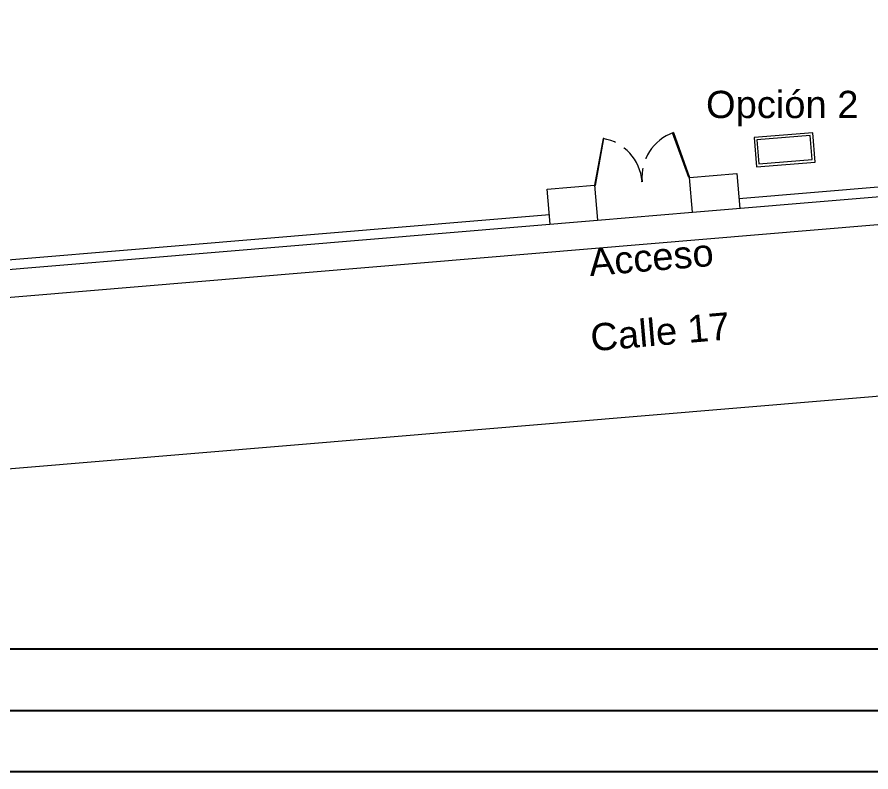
# Model space of a CAD drawing. Header units: millimetres. Extents: x -103 to 473, y 183 to 365.
# Drawn here: x -79.47 to -53.37, y 183.21 to 206.29 of the extents above; entities that cross this region are included whole.
import ezdxf

# ---------------------------------------------------------------- set-up
doc = ezdxf.new("R2010")
doc.units = ezdxf.units.MM
doc.header["$LTSCALE"] = 0.1
doc.linetypes.add('ACAD_ISO02W100', pattern=[15, 12, -3])
doc.layers.add('Exterior', color=6, linetype='Continuous', lineweight=5)
doc.layers.add('Letrero Informativo', color=5, linetype='Continuous', lineweight=20)
doc.styles.get("Standard").update_dxf_attribs({"font": 'arial.ttf'})

msp = doc.modelspace()

# ---------------------------------------------------------------- linework, layer by layer
msp.add_lwpolyline([(-100.694, 185.073), (-100.694, 328.339), (90.873, 328.339), (90.873, 185.073)], close=True)
at = {"layer": 'defpoints'}
for points in [[(-102.56, 330.206), (92.74, 330.206), (92.74, 183.206), (-102.56, 183.206), (-102.56, 330.206)], [(-98.894, 186.956), (-98.894, 326.456), (6.106, 326.456), (6.106, 186.956), (-98.894, 186.956)]]:
    msp.add_lwpolyline(points, close=True, dxfattribs=at)
at = {"layer": 'Exterior'}
for points in [[(-57.41, 200.739), (-28.2, 203.185)], [(-58.83, 200.319), (-28.2, 202.884)], [(-61.562, 202.577), (-61.82, 201.145)], [(-61.82, 201.145), (-61.795, 201.14), (-61.537, 202.572), (-61.562, 202.577), (-61.82, 201.145)], [(-58.919, 201.387), (-58.943, 201.379), (-59.436, 202.748), (-59.412, 202.757), (-58.919, 201.387)], [(-59.412, 202.757), (-58.919, 201.387)], [(-92.911, 196.617), (-27.519, 202.093)], [(-58.83, 200.319), (-58.919, 201.387), (-57.474, 201.508), (-57.385, 200.44)], [(-60.394, 201.264), (-60.345, 201.268)], [(-63.176, 199.955), (-63.265, 201.023), (-61.82, 201.145), (-61.73, 200.076)], [(-92.173, 197.828), (-63.201, 200.254)], [(-61.73, 200.076), (-58.83, 200.319)], [(-92.173, 197.527), (-61.73, 200.076)], [(-98.894, 190.872), (6.106, 199.665)]]:
    msp.add_lwpolyline(points, dxfattribs=at)
at = {"layer": 'Exterior', "linetype": 'ACAD_ISO02W100'}
for centre, start, end in [((-61.82, 201.145), 4.7868, 79.7868), ((-58.919, 201.387), 109.7868, 184.7868)]:
    msp.add_arc(centre, 1.455, start, end, dxfattribs=at)
at = {"layer": 'Letrero Informativo'}
for points in [[(-55.08, 201.856), (-55.155, 202.753), (-56.948, 202.602), (-56.873, 201.706)], [(-55.166, 201.932), (-55.228, 202.666), (-56.859, 202.53), (-56.797, 201.796)]]:
    msp.add_lwpolyline(points, close=True, dxfattribs=at)

# ---------------------------------------------------------------- texts
at = {"insert": (-58.415, 204.034), "char_height": 0.8333, "attachment_point": 1}
msp.add_mtext_dynamic_manual_height_columns('Opción 2 ', width=4.79719, gutter_width=12.5, heights=[0], dxfattribs=at)
at = {"char_height": 0.8333, "attachment_point": 1}
for s, insert, rotation in [('Acceso ', (-62.029, 199.197), 4.7868), ('Calle 17 ', (-61.982, 196.897), 4.9828)]:
    msp.add_mtext_dynamic_manual_height_columns(s, width=4.24893, gutter_width=12.5, heights=[0], dxfattribs=dict(at, insert=insert, rotation=rotation))

doc.saveas('drawing.dxf')
